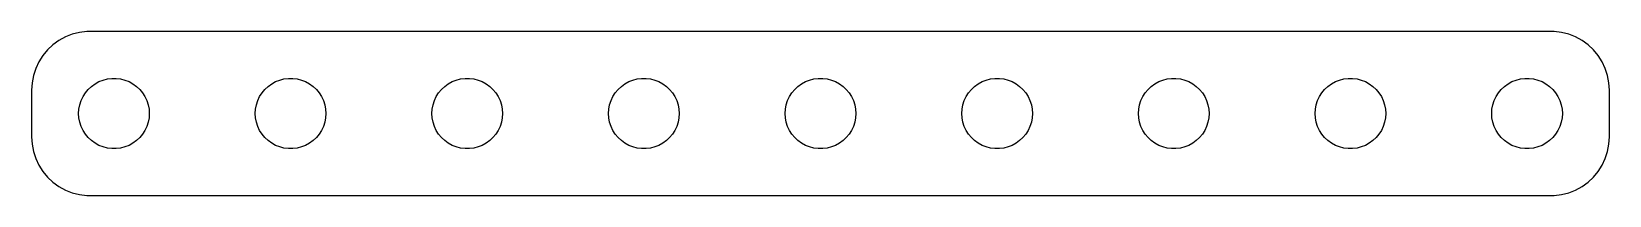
# Model space of a CAD drawing. Header units: metres. Extents: x -67 to 67, y 17 to 31.
import ezdxf

# ---------------------------------------------------------------- set-up
doc = ezdxf.new("R2010")
doc.units = ezdxf.units.M

msp = doc.modelspace()

# ---------------------------------------------------------------- linework, layer by layer
for p, q in [((-62.9369, 30.9114), (-63.5451, 30.7553)), ((-62.3139, 30.9901), (-62.9369, 30.9114)), ((62.3139, 30.9901), (-62.3139, 30.9901)), ((62.9369, 30.9114), (62.3139, 30.9901)), ((63.5451, 30.7553), (62.9369, 30.9114)), ((-65.1871, 29.8526), (-65.6448, 29.4227)), ((-64.6791, 30.2216), (-65.1871, 29.8526)), ((-64.1289, 30.5241), (-64.6791, 30.2216)), ((-63.5451, 30.7553), (-64.1289, 30.5241)), ((64.1289, 30.5241), (63.5451, 30.7553)), ((64.6791, 30.2216), (64.1289, 30.5241)), ((65.1871, 29.8526), (64.6791, 30.2216)), ((65.6448, 29.4227), (65.1871, 29.8526)), ((-66.3815, 28.4088), (-66.6489, 27.8406)), ((-66.0451, 28.9389), (-66.3815, 28.4088)), ((-65.6448, 29.4227), (-66.0451, 28.9389)), ((66.0451, 28.9389), (65.6448, 29.4227)), ((66.3815, 28.4088), (66.0451, 28.9389)), ((66.6489, 27.8406), (66.3815, 28.4088)), ((-66.8429, 27.2434), (-66.9606, 26.6267)), ((-66.6489, 27.8406), (-66.8429, 27.2434)), ((-61.2773, 26.7145), (-60.927, 26.8532)), ((-60.927, 26.8532), (-60.5621, 26.9469)), ((-60.5621, 26.9469), (-60.1884, 26.9941)), ((-60.1884, 26.9941), (-59.8116, 26.9941)), ((-59.8116, 26.9941), (-59.4379, 26.9469)), ((-59.4379, 26.9469), (-59.0729, 26.8532)), ((-59.0729, 26.8532), (-58.7227, 26.7145)), ((-46.2773, 26.7145), (-45.927, 26.8532)), ((-45.927, 26.8532), (-45.5621, 26.9469)), ((-45.5621, 26.9469), (-45.1884, 26.9941)), ((-45.1884, 26.9941), (-44.8116, 26.9941)), ((-44.8116, 26.9941), (-44.4379, 26.9469)), ((-44.4379, 26.9469), (-44.0729, 26.8532)), ((-44.0729, 26.8532), (-43.7227, 26.7145)), ((-31.2773, 26.7145), (-30.927, 26.8532)), ((-30.927, 26.8532), (-30.5621, 26.9469)), ((-30.5621, 26.9469), (-30.1884, 26.9941)), ((-30.1884, 26.9941), (-29.8116, 26.9941)), ((-29.8116, 26.9941), (-29.4379, 26.9469)), ((-29.4379, 26.9469), (-29.0729, 26.8532)), ((-29.0729, 26.8532), (-28.7227, 26.7145)), ((-16.2773, 26.7145), (-15.927, 26.8532)), ((-15.927, 26.8532), (-15.5621, 26.9469)), ((-15.5621, 26.9469), (-15.1884, 26.9941)), ((-15.1884, 26.9941), (-14.8116, 26.9941)), ((-14.8116, 26.9941), (-14.4379, 26.9469)), ((-14.4379, 26.9469), (-14.0729, 26.8532)), ((-14.0729, 26.8532), (-13.7227, 26.7145)), ((-1.27733, 26.7145), (-0.92705, 26.8532)), ((-0.92705, 26.8532), (-0.56213, 26.9469)), ((-0.56213, 26.9469), (-0.18837, 26.9941)), ((-0.18837, 26.9941), (0.18837, 26.9941)), ((0.18837, 26.9941), (0.56213, 26.9469)), ((0.56213, 26.9469), (0.92705, 26.8532)), ((0.92705, 26.8532), (1.27733, 26.7145)), ((13.7227, 26.7145), (14.0729, 26.8532)), ((14.0729, 26.8532), (14.4379, 26.9469)), ((14.4379, 26.9469), (14.8116, 26.9941)), ((14.8116, 26.9941), (15.1884, 26.9941)), ((15.1884, 26.9941), (15.5621, 26.9469)), ((15.5621, 26.9469), (15.927, 26.8532)), ((15.927, 26.8532), (16.2773, 26.7145)), ((28.7227, 26.7145), (29.0729, 26.8532)), ((29.0729, 26.8532), (29.4379, 26.9469)), ((29.4379, 26.9469), (29.8116, 26.9941)), ((29.8116, 26.9941), (30.1884, 26.9941)), ((30.1884, 26.9941), (30.5621, 26.9469)), ((30.5621, 26.9469), (30.927, 26.8532)), ((30.927, 26.8532), (31.2773, 26.7145)), ((43.7227, 26.7145), (44.0729, 26.8532)), ((44.0729, 26.8532), (44.4379, 26.9469)), ((44.4379, 26.9469), (44.8116, 26.9941)), ((44.8116, 26.9941), (45.1884, 26.9941)), ((45.1884, 26.9941), (45.5621, 26.9469)), ((45.5621, 26.9469), (45.927, 26.8532)), ((45.927, 26.8532), (46.2773, 26.7145)), ((58.7227, 26.7145), (59.0729, 26.8532)), ((59.0729, 26.8532), (59.4379, 26.9469)), ((59.4379, 26.9469), (59.8116, 26.9941)), ((59.8116, 26.9941), (60.1884, 26.9941)), ((60.1884, 26.9941), (60.5621, 26.9469)), ((60.5621, 26.9469), (60.927, 26.8532)), ((60.927, 26.8532), (61.2773, 26.7145)), ((66.8429, 27.2434), (66.6489, 27.8406)), ((66.9606, 26.6267), (66.8429, 27.2434)), ((-66.9606, 26.6267), (-67, 26)), ((-67, 26), (-67, 22)), ((-62.6289, 25.4453), (-62.427, 25.7634)), ((-62.427, 25.7634), (-62.1869, 26.0536)), ((-62.1869, 26.0536), (-61.9123, 26.3115)), ((-61.9123, 26.3115), (-61.6075, 26.533)), ((-61.6075, 26.533), (-61.2773, 26.7145)), ((-58.7227, 26.7145), (-58.3925, 26.533)), ((-58.3925, 26.533), (-58.0877, 26.3115)), ((-58.0877, 26.3115), (-57.8131, 26.0536)), ((-57.8131, 26.0536), (-57.5729, 25.7634)), ((-57.5729, 25.7634), (-57.3711, 25.4453)), ((-47.6289, 25.4453), (-47.427, 25.7634)), ((-47.427, 25.7634), (-47.1869, 26.0536)), ((-47.1869, 26.0536), (-46.9123, 26.3115)), ((-46.9123, 26.3115), (-46.6075, 26.533)), ((-46.6075, 26.533), (-46.2773, 26.7145)), ((-43.7227, 26.7145), (-43.3925, 26.533)), ((-43.3925, 26.533), (-43.0877, 26.3115)), ((-43.0877, 26.3115), (-42.8131, 26.0536)), ((-42.8131, 26.0536), (-42.5729, 25.7634)), ((-42.5729, 25.7634), (-42.3711, 25.4453)), ((-32.6289, 25.4453), (-32.427, 25.7634)), ((-32.427, 25.7634), (-32.1869, 26.0536)), ((-32.1869, 26.0536), (-31.9123, 26.3115)), ((-31.9123, 26.3115), (-31.6075, 26.533)), ((-31.6075, 26.533), (-31.2773, 26.7145)), ((-28.7227, 26.7145), (-28.3925, 26.533)), ((-28.3925, 26.533), (-28.0877, 26.3115)), ((-28.0877, 26.3115), (-27.8131, 26.0536)), ((-27.8131, 26.0536), (-27.5729, 25.7634)), ((-27.5729, 25.7634), (-27.3711, 25.4453)), ((-17.6289, 25.4453), (-17.427, 25.7634)), ((-17.427, 25.7634), (-17.1869, 26.0536)), ((-17.1869, 26.0536), (-16.9123, 26.3115)), ((-16.9123, 26.3115), (-16.6075, 26.533)), ((-16.6075, 26.533), (-16.2773, 26.7145)), ((-13.7227, 26.7145), (-13.3925, 26.533)), ((-13.3925, 26.533), (-13.0877, 26.3115)), ((-13.0877, 26.3115), (-12.8131, 26.0536)), ((-12.8131, 26.0536), (-12.5729, 25.7634)), ((-12.5729, 25.7634), (-12.3711, 25.4453)), ((-2.62891, 25.4453), (-2.42705, 25.7634)), ((-2.42705, 25.7634), (-2.1869, 26.0536)), ((-2.1869, 26.0536), (-1.91226, 26.3115)), ((-1.91226, 26.3115), (-1.60747, 26.533)), ((-1.60747, 26.533), (-1.27733, 26.7145)), ((1.27733, 26.7145), (1.60747, 26.533)), ((1.60747, 26.533), (1.91226, 26.3115)), ((1.91226, 26.3115), (2.1869, 26.0536)), ((2.1869, 26.0536), (2.42705, 25.7634)), ((2.42705, 25.7634), (2.62891, 25.4453)), ((12.3711, 25.4453), (12.5729, 25.7634)), ((12.5729, 25.7634), (12.8131, 26.0536)), ((12.8131, 26.0536), (13.0877, 26.3115)), ((13.0877, 26.3115), (13.3925, 26.533)), ((13.3925, 26.533), (13.7227, 26.7145)), ((16.2773, 26.7145), (16.6075, 26.533)), ((16.6075, 26.533), (16.9123, 26.3115)), ((16.9123, 26.3115), (17.1869, 26.0536)), ((17.1869, 26.0536), (17.427, 25.7634)), ((17.427, 25.7634), (17.6289, 25.4453)), ((27.3711, 25.4453), (27.5729, 25.7634)), ((27.5729, 25.7634), (27.8131, 26.0536)), ((27.8131, 26.0536), (28.0877, 26.3115)), ((28.0877, 26.3115), (28.3925, 26.533)), ((28.3925, 26.533), (28.7227, 26.7145)), ((31.2773, 26.7145), (31.6075, 26.533)), ((31.6075, 26.533), (31.9123, 26.3115)), ((31.9123, 26.3115), (32.1869, 26.0536)), ((32.1869, 26.0536), (32.427, 25.7634)), ((32.427, 25.7634), (32.6289, 25.4453)), ((42.3711, 25.4453), (42.5729, 25.7634)), ((42.5729, 25.7634), (42.8131, 26.0536)), ((42.8131, 26.0536), (43.0877, 26.3115)), ((43.0877, 26.3115), (43.3925, 26.533)), ((43.3925, 26.533), (43.7227, 26.7145)), ((46.2773, 26.7145), (46.6075, 26.533)), ((46.6075, 26.533), (46.9123, 26.3115)), ((46.9123, 26.3115), (47.1869, 26.0536)), ((47.1869, 26.0536), (47.427, 25.7634)), ((47.427, 25.7634), (47.6289, 25.4453)), ((57.3711, 25.4453), (57.5729, 25.7634)), ((57.5729, 25.7634), (57.8131, 26.0536)), ((57.8131, 26.0536), (58.0877, 26.3115)), ((58.0877, 26.3115), (58.3925, 26.533)), ((58.3925, 26.533), (58.7227, 26.7145)), ((61.2773, 26.7145), (61.6075, 26.533)), ((61.6075, 26.533), (61.9123, 26.3115)), ((61.9123, 26.3115), (62.1869, 26.0536)), ((62.1869, 26.0536), (62.427, 25.7634)), ((62.427, 25.7634), (62.6289, 25.4453)), ((67, 26), (66.9606, 26.6267)), ((67, 22), (67, 26)), ((-63, 24), (-62.9763, 24.376)), ((-62.9763, 24.376), (-62.9057, 24.7461)), ((-62.9057, 24.7461), (-62.7893, 25.1044)), ((-62.7893, 25.1044), (-62.6289, 25.4453)), ((-57.3711, 25.4453), (-57.2107, 25.1044)), ((-57.2107, 25.1044), (-57.0942, 24.7461)), ((-57.0942, 24.7461), (-57.0237, 24.376)), ((-57.0237, 24.376), (-57, 24)), ((-48, 24), (-47.9763, 24.376)), ((-47.9763, 24.376), (-47.9057, 24.7461)), ((-47.9057, 24.7461), (-47.7893, 25.1044)), ((-47.7893, 25.1044), (-47.6289, 25.4453)), ((-42.3711, 25.4453), (-42.2107, 25.1044)), ((-42.2107, 25.1044), (-42.0942, 24.7461)), ((-42.0942, 24.7461), (-42.0237, 24.376)), ((-42.0237, 24.376), (-42, 24)), ((-33, 24), (-32.9763, 24.376)), ((-32.9763, 24.376), (-32.9057, 24.7461)), ((-32.9057, 24.7461), (-32.7893, 25.1044)), ((-32.7893, 25.1044), (-32.6289, 25.4453)), ((-27.3711, 25.4453), (-27.2107, 25.1044)), ((-27.2107, 25.1044), (-27.0942, 24.7461)), ((-27.0942, 24.7461), (-27.0237, 24.376)), ((-27.0237, 24.376), (-27, 24)), ((-18, 24), (-17.9763, 24.376)), ((-17.9763, 24.376), (-17.9057, 24.7461)), ((-17.9057, 24.7461), (-17.7893, 25.1044)), ((-17.7893, 25.1044), (-17.6289, 25.4453)), ((-12.3711, 25.4453), (-12.2107, 25.1044)), ((-12.2107, 25.1044), (-12.0942, 24.7461)), ((-12.0942, 24.7461), (-12.0237, 24.376)), ((-12.0237, 24.376), (-12, 24)), ((-3, 24), (-2.97633, 24.376)), ((-2.97633, 24.376), (-2.90575, 24.7461)), ((-2.90575, 24.7461), (-2.78932, 25.1044)), ((-2.78932, 25.1044), (-2.62891, 25.4453)), ((2.62891, 25.4453), (2.78932, 25.1044)), ((2.78932, 25.1044), (2.90575, 24.7461)), ((2.90575, 24.7461), (2.97633, 24.376)), ((2.97633, 24.376), (3, 24)), ((12, 24), (12.0237, 24.376)), ((12.0237, 24.376), (12.0942, 24.7461)), ((12.0942, 24.7461), (12.2107, 25.1044)), ((12.2107, 25.1044), (12.3711, 25.4453)), ((17.6289, 25.4453), (17.7893, 25.1044)), ((17.7893, 25.1044), (17.9057, 24.7461)), ((17.9057, 24.7461), (17.9763, 24.376)), ((17.9763, 24.376), (18, 24)), ((27, 24), (27.0237, 24.376)), ((27.0237, 24.376), (27.0942, 24.7461)), ((27.0942, 24.7461), (27.2107, 25.1044)), ((27.2107, 25.1044), (27.3711, 25.4453)), ((32.6289, 25.4453), (32.7893, 25.1044)), ((32.7893, 25.1044), (32.9057, 24.7461)), ((32.9057, 24.7461), (32.9763, 24.376)), ((32.9763, 24.376), (33, 24)), ((42, 24), (42.0237, 24.376)), ((42.0237, 24.376), (42.0942, 24.7461)), ((42.0942, 24.7461), (42.2107, 25.1044)), ((42.2107, 25.1044), (42.3711, 25.4453)), ((47.6289, 25.4453), (47.7893, 25.1044)), ((47.7893, 25.1044), (47.9057, 24.7461)), ((47.9057, 24.7461), (47.9763, 24.376)), ((47.9763, 24.376), (48, 24)), ((57, 24), (57.0237, 24.376)), ((57.0237, 24.376), (57.0942, 24.7461)), ((57.0942, 24.7461), (57.2107, 25.1044)), ((57.2107, 25.1044), (57.3711, 25.4453)), ((62.6289, 25.4453), (62.7893, 25.1044)), ((62.7893, 25.1044), (62.9057, 24.7461)), ((62.9057, 24.7461), (62.9763, 24.376)), ((62.9763, 24.376), (63, 24)), ((-62.9763, 23.624), (-63, 24)), ((-62.9057, 23.2539), (-62.9763, 23.624)), ((-62.7893, 22.8956), (-62.9057, 23.2539)), ((-62.6289, 22.5547), (-62.7893, 22.8956)), ((-57.2107, 22.8956), (-57.3711, 22.5547)), ((-57.0942, 23.2539), (-57.2107, 22.8956)), ((-57.0237, 23.624), (-57.0942, 23.2539)), ((-57, 24), (-57.0237, 23.624)), ((-47.9763, 23.624), (-48, 24)), ((-47.9057, 23.2539), (-47.9763, 23.624)), ((-47.7893, 22.8956), (-47.9057, 23.2539)), ((-47.6289, 22.5547), (-47.7893, 22.8956)), ((-42.2107, 22.8956), (-42.3711, 22.5547)), ((-42.0942, 23.2539), (-42.2107, 22.8956)), ((-42.0237, 23.624), (-42.0942, 23.2539)), ((-42, 24), (-42.0237, 23.624)), ((-32.9763, 23.624), (-33, 24)), ((-32.9057, 23.2539), (-32.9763, 23.624)), ((-32.7893, 22.8956), (-32.9057, 23.2539)), ((-32.6289, 22.5547), (-32.7893, 22.8956)), ((-27.2107, 22.8956), (-27.3711, 22.5547)), ((-27.0942, 23.2539), (-27.2107, 22.8956)), ((-27.0237, 23.624), (-27.0942, 23.2539)), ((-27, 24), (-27.0237, 23.624)), ((-17.9763, 23.624), (-18, 24)), ((-17.9057, 23.2539), (-17.9763, 23.624)), ((-17.7893, 22.8956), (-17.9057, 23.2539)), ((-17.6289, 22.5547), (-17.7893, 22.8956)), ((-12.2107, 22.8956), (-12.3711, 22.5547)), ((-12.0942, 23.2539), (-12.2107, 22.8956)), ((-12.0237, 23.624), (-12.0942, 23.2539)), ((-12, 24), (-12.0237, 23.624)), ((-2.97633, 23.624), (-3, 24)), ((-2.90575, 23.2539), (-2.97633, 23.624)), ((-2.78932, 22.8956), (-2.90575, 23.2539)), ((-2.62891, 22.5547), (-2.78932, 22.8956)), ((2.78932, 22.8956), (2.62891, 22.5547)), ((2.90575, 23.2539), (2.78932, 22.8956)), ((2.97633, 23.624), (2.90575, 23.2539)), ((3, 24), (2.97633, 23.624)), ((12.0237, 23.624), (12, 24)), ((12.0942, 23.2539), (12.0237, 23.624)), ((12.2107, 22.8956), (12.0942, 23.2539)), ((12.3711, 22.5547), (12.2107, 22.8956)), ((17.7893, 22.8956), (17.6289, 22.5547)), ((17.9057, 23.2539), (17.7893, 22.8956)), ((17.9763, 23.624), (17.9057, 23.2539)), ((18, 24), (17.9763, 23.624)), ((27.0237, 23.624), (27, 24)), ((27.0942, 23.2539), (27.0237, 23.624)), ((27.2107, 22.8956), (27.0942, 23.2539)), ((27.3711, 22.5547), (27.2107, 22.8956)), ((32.7893, 22.8956), (32.6289, 22.5547)), ((32.9057, 23.2539), (32.7893, 22.8956)), ((32.9763, 23.624), (32.9057, 23.2539)), ((33, 24), (32.9763, 23.624)), ((42.0237, 23.624), (42, 24)), ((42.0942, 23.2539), (42.0237, 23.624)), ((42.2107, 22.8956), (42.0942, 23.2539)), ((42.3711, 22.5547), (42.2107, 22.8956)), ((47.7893, 22.8956), (47.6289, 22.5547)), ((47.9057, 23.2539), (47.7893, 22.8956)), ((47.9763, 23.624), (47.9057, 23.2539)), ((48, 24), (47.9763, 23.624)), ((57.0237, 23.624), (57, 24)), ((57.0942, 23.2539), (57.0237, 23.624)), ((57.2107, 22.8956), (57.0942, 23.2539)), ((57.3711, 22.5547), (57.2107, 22.8956)), ((62.7893, 22.8956), (62.6289, 22.5547)), ((62.9057, 23.2539), (62.7893, 22.8956)), ((62.9763, 23.624), (62.9057, 23.2539)), ((63, 24), (62.9763, 23.624)), ((-67, 22), (-66.9606, 21.3733)), ((-62.427, 22.2366), (-62.6289, 22.5547)), ((-62.1869, 21.9464), (-62.427, 22.2366)), ((-61.9123, 21.6885), (-62.1869, 21.9464)), ((-61.6075, 21.467), (-61.9123, 21.6885)), ((-61.2773, 21.2855), (-61.6075, 21.467)), ((-58.3925, 21.467), (-58.7227, 21.2855)), ((-58.0877, 21.6885), (-58.3925, 21.467)), ((-57.8131, 21.9464), (-58.0877, 21.6885)), ((-57.5729, 22.2366), (-57.8131, 21.9464)), ((-57.3711, 22.5547), (-57.5729, 22.2366)), ((-47.427, 22.2366), (-47.6289, 22.5547)), ((-47.1869, 21.9464), (-47.427, 22.2366)), ((-46.9123, 21.6885), (-47.1869, 21.9464)), ((-46.6075, 21.467), (-46.9123, 21.6885)), ((-46.2773, 21.2855), (-46.6075, 21.467)), ((-43.3925, 21.467), (-43.7227, 21.2855)), ((-43.0877, 21.6885), (-43.3925, 21.467)), ((-42.8131, 21.9464), (-43.0877, 21.6885)), ((-42.5729, 22.2366), (-42.8131, 21.9464)), ((-42.3711, 22.5547), (-42.5729, 22.2366)), ((-32.427, 22.2366), (-32.6289, 22.5547)), ((-32.1869, 21.9464), (-32.427, 22.2366)), ((-31.9123, 21.6885), (-32.1869, 21.9464)), ((-31.6075, 21.467), (-31.9123, 21.6885)), ((-31.2773, 21.2855), (-31.6075, 21.467)), ((-28.3925, 21.467), (-28.7227, 21.2855)), ((-28.0877, 21.6885), (-28.3925, 21.467)), ((-27.8131, 21.9464), (-28.0877, 21.6885)), ((-27.5729, 22.2366), (-27.8131, 21.9464)), ((-27.3711, 22.5547), (-27.5729, 22.2366)), ((-17.427, 22.2366), (-17.6289, 22.5547)), ((-17.1869, 21.9464), (-17.427, 22.2366)), ((-16.9123, 21.6885), (-17.1869, 21.9464)), ((-16.6075, 21.467), (-16.9123, 21.6885)), ((-16.2773, 21.2855), (-16.6075, 21.467)), ((-13.3925, 21.467), (-13.7227, 21.2855)), ((-13.0877, 21.6885), (-13.3925, 21.467)), ((-12.8131, 21.9464), (-13.0877, 21.6885)), ((-12.5729, 22.2366), (-12.8131, 21.9464)), ((-12.3711, 22.5547), (-12.5729, 22.2366)), ((-2.42705, 22.2366), (-2.62891, 22.5547)), ((-2.1869, 21.9464), (-2.42705, 22.2366)), ((-1.91226, 21.6885), (-2.1869, 21.9464)), ((-1.60747, 21.467), (-1.91226, 21.6885)), ((-1.27733, 21.2855), (-1.60747, 21.467)), ((1.60747, 21.467), (1.27733, 21.2855)), ((1.91226, 21.6885), (1.60747, 21.467)), ((2.1869, 21.9464), (1.91226, 21.6885)), ((2.42705, 22.2366), (2.1869, 21.9464)), ((2.62891, 22.5547), (2.42705, 22.2366)), ((12.5729, 22.2366), (12.3711, 22.5547)), ((12.8131, 21.9464), (12.5729, 22.2366)), ((13.0877, 21.6885), (12.8131, 21.9464)), ((13.3925, 21.467), (13.0877, 21.6885)), ((13.7227, 21.2855), (13.3925, 21.467)), ((16.6075, 21.467), (16.2773, 21.2855)), ((16.9123, 21.6885), (16.6075, 21.467)), ((17.1869, 21.9464), (16.9123, 21.6885)), ((17.427, 22.2366), (17.1869, 21.9464)), ((17.6289, 22.5547), (17.427, 22.2366)), ((27.5729, 22.2366), (27.3711, 22.5547)), ((27.8131, 21.9464), (27.5729, 22.2366)), ((28.0877, 21.6885), (27.8131, 21.9464)), ((28.3925, 21.467), (28.0877, 21.6885)), ((28.7227, 21.2855), (28.3925, 21.467)), ((31.6075, 21.467), (31.2773, 21.2855)), ((31.9123, 21.6885), (31.6075, 21.467)), ((32.1869, 21.9464), (31.9123, 21.6885)), ((32.427, 22.2366), (32.1869, 21.9464)), ((32.6289, 22.5547), (32.427, 22.2366)), ((42.5729, 22.2366), (42.3711, 22.5547)), ((42.8131, 21.9464), (42.5729, 22.2366)), ((43.0877, 21.6885), (42.8131, 21.9464)), ((43.3925, 21.467), (43.0877, 21.6885)), ((43.7227, 21.2855), (43.3925, 21.467)), ((46.6075, 21.467), (46.2773, 21.2855)), ((46.9123, 21.6885), (46.6075, 21.467)), ((47.1869, 21.9464), (46.9123, 21.6885)), ((47.427, 22.2366), (47.1869, 21.9464)), ((47.6289, 22.5547), (47.427, 22.2366)), ((57.5729, 22.2366), (57.3711, 22.5547)), ((57.8131, 21.9464), (57.5729, 22.2366)), ((58.0877, 21.6885), (57.8131, 21.9464)), ((58.3925, 21.467), (58.0877, 21.6885)), ((58.7227, 21.2855), (58.3925, 21.467)), ((61.6075, 21.467), (61.2773, 21.2855)), ((61.9123, 21.6885), (61.6075, 21.467)), ((62.1869, 21.9464), (61.9123, 21.6885)), ((62.427, 22.2366), (62.1869, 21.9464)), ((62.6289, 22.5547), (62.427, 22.2366)), ((66.9606, 21.3733), (67, 22)), ((-66.9606, 21.3733), (-66.8429, 20.7566)), ((-66.8429, 20.7566), (-66.6489, 20.1594)), ((-66.6489, 20.1594), (-66.3815, 19.5912)), ((-60.927, 21.1468), (-61.2773, 21.2855)), ((-60.5621, 21.0531), (-60.927, 21.1468)), ((-60.1884, 21.0059), (-60.5621, 21.0531)), ((-59.8116, 21.0059), (-60.1884, 21.0059)), ((-59.4379, 21.0531), (-59.8116, 21.0059)), ((-59.0729, 21.1468), (-59.4379, 21.0531)), ((-58.7227, 21.2855), (-59.0729, 21.1468)), ((-45.927, 21.1468), (-46.2773, 21.2855)), ((-45.5621, 21.0531), (-45.927, 21.1468)), ((-45.1884, 21.0059), (-45.5621, 21.0531)), ((-44.8116, 21.0059), (-45.1884, 21.0059)), ((-44.4379, 21.0531), (-44.8116, 21.0059)), ((-44.0729, 21.1468), (-44.4379, 21.0531)), ((-43.7227, 21.2855), (-44.0729, 21.1468)), ((-30.927, 21.1468), (-31.2773, 21.2855)), ((-30.5621, 21.0531), (-30.927, 21.1468)), ((-30.1884, 21.0059), (-30.5621, 21.0531)), ((-29.8116, 21.0059), (-30.1884, 21.0059)), ((-29.4379, 21.0531), (-29.8116, 21.0059)), ((-29.0729, 21.1468), (-29.4379, 21.0531)), ((-28.7227, 21.2855), (-29.0729, 21.1468)), ((-15.927, 21.1468), (-16.2773, 21.2855)), ((-15.5621, 21.0531), (-15.927, 21.1468)), ((-15.1884, 21.0059), (-15.5621, 21.0531)), ((-14.8116, 21.0059), (-15.1884, 21.0059)), ((-14.4379, 21.0531), (-14.8116, 21.0059)), ((-14.0729, 21.1468), (-14.4379, 21.0531)), ((-13.7227, 21.2855), (-14.0729, 21.1468)), ((-0.92705, 21.1468), (-1.27733, 21.2855)), ((-0.56213, 21.0531), (-0.92705, 21.1468)), ((-0.18837, 21.0059), (-0.56213, 21.0531)), ((0.18837, 21.0059), (-0.18837, 21.0059)), ((0.56213, 21.0531), (0.18837, 21.0059)), ((0.92705, 21.1468), (0.56213, 21.0531)), ((1.27733, 21.2855), (0.92705, 21.1468)), ((14.0729, 21.1468), (13.7227, 21.2855)), ((14.4379, 21.0531), (14.0729, 21.1468)), ((14.8116, 21.0059), (14.4379, 21.0531)), ((15.1884, 21.0059), (14.8116, 21.0059)), ((15.5621, 21.0531), (15.1884, 21.0059)), ((15.927, 21.1468), (15.5621, 21.0531)), ((16.2773, 21.2855), (15.927, 21.1468)), ((29.0729, 21.1468), (28.7227, 21.2855)), ((29.4379, 21.0531), (29.0729, 21.1468)), ((29.8116, 21.0059), (29.4379, 21.0531)), ((30.1884, 21.0059), (29.8116, 21.0059)), ((30.5621, 21.0531), (30.1884, 21.0059)), ((30.927, 21.1468), (30.5621, 21.0531)), ((31.2773, 21.2855), (30.927, 21.1468)), ((44.0729, 21.1468), (43.7227, 21.2855)), ((44.4379, 21.0531), (44.0729, 21.1468)), ((44.8116, 21.0059), (44.4379, 21.0531)), ((45.1884, 21.0059), (44.8116, 21.0059)), ((45.5621, 21.0531), (45.1884, 21.0059)), ((45.927, 21.1468), (45.5621, 21.0531)), ((46.2773, 21.2855), (45.927, 21.1468)), ((59.0729, 21.1468), (58.7227, 21.2855)), ((59.4379, 21.0531), (59.0729, 21.1468)), ((59.8116, 21.0059), (59.4379, 21.0531)), ((60.1884, 21.0059), (59.8116, 21.0059)), ((60.5621, 21.0531), (60.1884, 21.0059)), ((60.927, 21.1468), (60.5621, 21.0531)), ((61.2773, 21.2855), (60.927, 21.1468)), ((66.3815, 19.5912), (66.6489, 20.1594)), ((66.6489, 20.1594), (66.8429, 20.7566)), ((66.8429, 20.7566), (66.9606, 21.3733)), ((-66.3815, 19.5912), (-66.0451, 19.0611)), ((-66.0451, 19.0611), (-65.6448, 18.5773)), ((65.6448, 18.5773), (66.0451, 19.0611)), ((66.0451, 19.0611), (66.3815, 19.5912)), ((-65.6448, 18.5773), (-65.1871, 18.1474)), ((-65.1871, 18.1474), (-64.6791, 17.7784)), ((-64.6791, 17.7784), (-64.1289, 17.4759)), ((-64.1289, 17.4759), (-63.5451, 17.2447)), ((63.5451, 17.2447), (64.1289, 17.4759)), ((64.1289, 17.4759), (64.6791, 17.7784)), ((64.6791, 17.7784), (65.1871, 18.1474)), ((65.1871, 18.1474), (65.6448, 18.5773)), ((-63.5451, 17.2447), (-62.9369, 17.0886)), ((-62.9369, 17.0886), (-62.3139, 17.0099)), ((-62.3139, 17.0099), (62.3139, 17.0099)), ((62.3139, 17.0099), (62.9369, 17.0886)), ((62.9369, 17.0886), (63.5451, 17.2447))]:
    msp.add_line(p, q)

doc.saveas('drawing.dxf')
